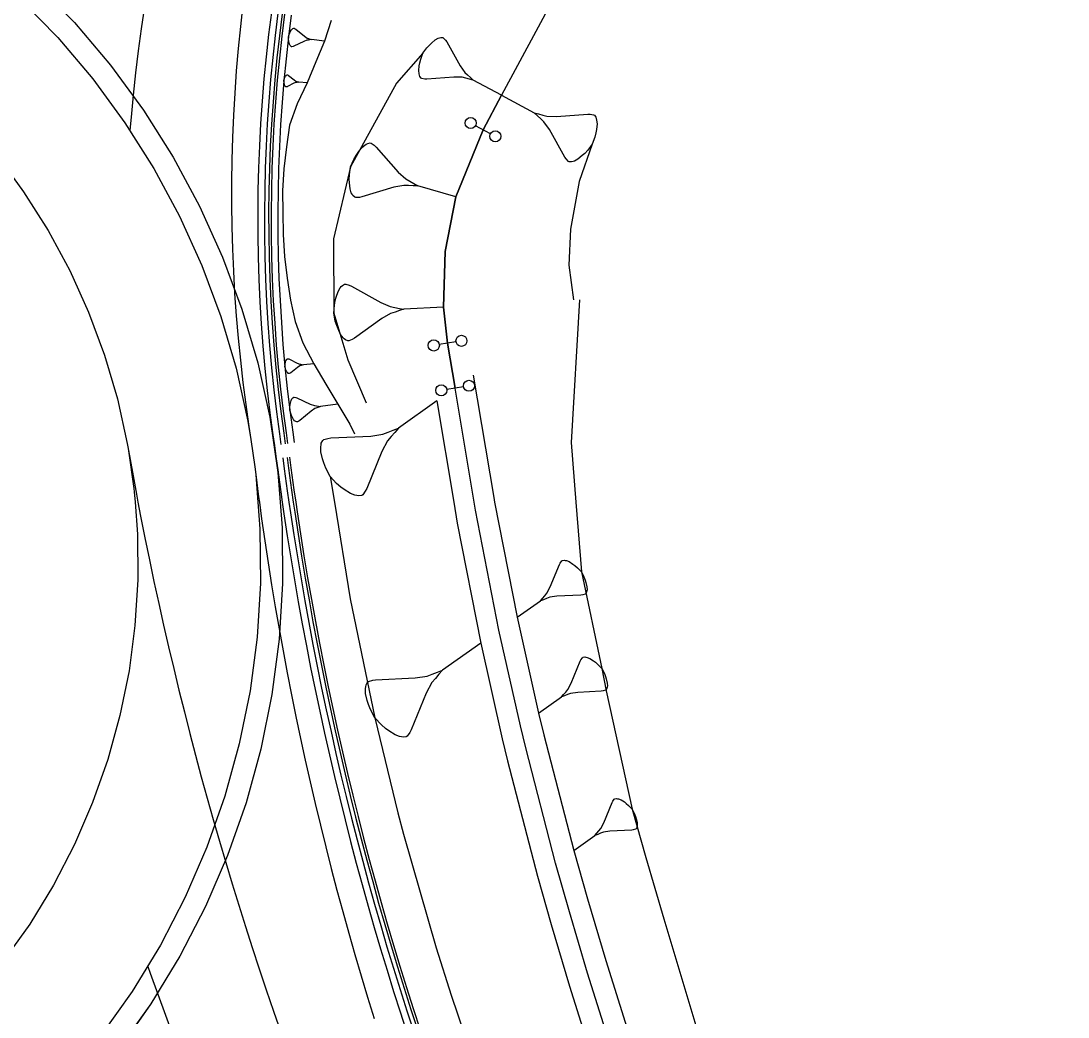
# Model space of a CAD drawing. Extents: x 383808 to 384559, y 802827 to 803490.
# Drawn here: x 384020.2 to 384067.16, y 803176.92 to 803221.59 of the extents above; entities that cross this region are included whole.
import ezdxf

# ---------------------------------------------------------------- set-up
doc = ezdxf.new("R2010")
doc.units = 0
doc.layers.get('0').update_dxf_attribs({"linetype": 'CONTINUOUS'})

msp = doc.modelspace()

# ---------------------------------------------------------------- linework, layer by layer
at = {"color": 7}
for p, q in [((384032.2302, 803220.9836), (384032.2548, 803221.0483)), ((384032.2548, 803221.0483), (384032.2774, 803221.0964)), ((384032.2774, 803221.0964), (384032.3206, 803221.1758)), ((384032.3206, 803221.1758), (384032.3599, 803221.2218)), ((384032.3599, 803221.2218), (384032.3785, 803221.2365)), ((384032.3785, 803221.2365), (384032.3972, 803221.2512)), ((384032.3972, 803221.2512), (384032.4325, 803221.264)), ((384032.4325, 803221.264), (384032.4491, 803221.262)), ((384032.4491, 803221.262), (384032.4972, 803221.2394)), ((384032.4972, 803221.2394), (384032.5286, 803221.2188)), ((384032.5286, 803221.2188), (384032.9137, 803220.9027)), ((384032.1998, 803220.8689), (384032.2302, 803220.9836)), ((384032.2026, 803220.7502), (384032.1998, 803220.8689)), ((384032.2114, 803220.6816), (384032.2026, 803220.7502)), ((384032.2221, 803220.6296), (384032.2114, 803220.6816)), ((384032.2456, 803220.5423), (384032.2221, 803220.6296)), ((384032.8861, 803220.6693), (384032.4378, 803220.4519)), ((384033.0274, 803220.7202), (384032.8861, 803220.6693)), ((384032.9137, 803220.9027), (384033.0392, 803220.8202)), ((384033.096, 803220.729), (384033.0274, 803220.7202)), ((384033.0392, 803220.8202), (384033.1039, 803220.7957)), ((384033.1647, 803220.7378), (384033.096, 803220.729)), ((384033.1039, 803220.7957), (384033.1686, 803220.7711)), ((384033.2333, 803220.7465), (384033.1647, 803220.7378)), ((384033.1686, 803220.7711), (384033.2333, 803220.7465)), ((384033.8168, 803220.6774), (384033.2333, 803220.7465)), ((384038.5197, 803220.5057), (384038.6146, 803220.5951)), ((384038.6146, 803220.5951), (384038.7849, 803220.7375)), ((384038.7849, 803220.7375), (384038.9161, 803220.8074)), ((384038.9161, 803220.8074), (384038.9719, 803220.8242)), ((384038.9719, 803220.8242), (384039.0277, 803220.8409)), ((384039.0277, 803220.8409), (384039.1199, 803220.8382)), ((384039.1199, 803220.8382), (384039.1562, 803220.8186)), ((384039.1562, 803220.8186), (384039.2456, 803220.7237)), ((384039.2456, 803220.7237), (384039.2986, 803220.6484)), ((384039.2986, 803220.6484), (384039.8937, 803219.5792)), ((384032.273, 803220.4883), (384032.2456, 803220.5423)), ((384032.2877, 803220.4697), (384032.273, 803220.4883)), ((384032.3024, 803220.451), (384032.2877, 803220.4697)), ((384032.3338, 803220.4304), (384032.3024, 803220.451)), ((384032.3505, 803220.4285), (384032.3338, 803220.4304)), ((384032.4024, 803220.4392), (384032.3505, 803220.4285)), ((384032.4378, 803220.4519), (384032.4024, 803220.4392)), ((384038.1318, 803219.8717), (384038.2322, 803220.1454)), ((384038.2322, 803220.1454), (384038.4053, 803220.38)), ((384038.4053, 803220.38), (384038.5197, 803220.5057)), ((384038.0677, 803219.5785), (384038.09, 803219.707)), ((384038.09, 803219.707), (384038.1318, 803219.8717)), ((384032.1038, 803219.1448), (384032.1155, 803219.1546)), ((384032.1155, 803219.1546), (384032.138, 803219.1634)), ((384032.138, 803219.1634), (384032.1487, 803219.1625)), ((384032.1487, 803219.1625), (384032.18, 803219.1488)), ((384038.0427, 803219.358), (384038.0677, 803219.5785)), ((384038.0567, 803219.21), (384038.0427, 803219.358)), ((384038.0734, 803219.1542), (384038.0567, 803219.21)), ((384038.0902, 803219.0983), (384038.0734, 803219.1542)), ((384039.8937, 803219.5792), (384040.106, 803219.2777)), ((384040.106, 803219.2777), (384040.2317, 803219.1633)), ((384040.2317, 803219.1633), (384040.3574, 803219.0489)), ((384031.9957, 803218.9053), (384032.0131, 803218.9795)), ((384031.9997, 803218.8291), (384031.9957, 803218.9053)), ((384032.0066, 803218.7851), (384031.9997, 803218.8291)), ((384032.0144, 803218.7519), (384032.0066, 803218.7851)), ((384032.0131, 803218.9795), (384032.0277, 803219.0216)), ((384032.0311, 803218.6962), (384032.0144, 803218.7519)), ((384032.0277, 803219.0216), (384032.0414, 803219.0529)), ((384032.0497, 803218.662), (384032.0311, 803218.6962)), ((384032.0414, 803219.0529), (384032.0677, 803219.1047)), ((384032.0677, 803219.1047), (384032.0921, 803219.135)), ((384032.0921, 803219.135), (384032.1038, 803219.1448)), ((384032.4404, 803218.7896), (384032.1563, 803218.6417)), ((384032.18, 803219.1488), (384032.2005, 803219.1361)), ((384032.2005, 803219.1361), (384032.4539, 803218.9401)), ((384032.5303, 803218.8249), (384032.4404, 803218.7896)), ((384032.4539, 803218.9401), (384032.536, 803218.8894)), ((384032.5742, 803218.8318), (384032.5303, 803218.8249)), ((384032.536, 803218.8894), (384032.5781, 803218.8748)), ((384032.6182, 803218.8387), (384032.5742, 803218.8318)), ((384032.5781, 803218.8748), (384032.6201, 803218.8602)), ((384032.6621, 803218.8456), (384032.6182, 803218.8387)), ((384032.6201, 803218.8602), (384032.6621, 803218.8456)), ((384033.0384, 803218.8119), (384032.6621, 803218.8456)), ((384038.1433, 803219.0229), (384038.0902, 803219.0983)), ((384038.1796, 803219.0034), (384038.1433, 803219.0229)), ((384038.308, 803218.9811), (384038.1796, 803219.0034)), ((384038.4002, 803218.9784), (384038.308, 803218.9811)), ((384039.6203, 803219.0709), (384038.4002, 803218.9784)), ((384039.9889, 803219.0599), (384039.6203, 803219.0709)), ((384040.1536, 803219.0181), (384039.9889, 803219.0599)), ((384040.3184, 803218.9763), (384040.1536, 803219.0181)), ((384040.4831, 803218.9344), (384040.3184, 803218.9763)), ((384040.3574, 803219.0489), (384040.4831, 803218.9344)), ((384041.7538, 803218.2508), (384040.4831, 803218.9344)), ((384032.0595, 803218.6503), (384032.0497, 803218.662)), ((384032.0693, 803218.6386), (384032.0595, 803218.6503)), ((384032.0899, 803218.6259), (384032.0693, 803218.6386)), ((384032.1006, 803218.625), (384032.0899, 803218.6259)), ((384032.1338, 803218.6328), (384032.1006, 803218.625)), ((384032.1563, 803218.6417), (384032.1338, 803218.6328)), ((384041.7538, 803218.2508), (384043.2204, 803217.4618)), ((384043.2204, 803217.4618), (384043.4105, 803217.4135)), ((384043.3655, 803217.3297), (384043.2204, 803217.4618)), ((384043.5105, 803217.1976), (384043.3655, 803217.3297)), ((384043.4105, 803217.4135), (384043.6007, 803217.3652)), ((384043.6007, 803217.3652), (384043.7909, 803217.317)), ((384043.7909, 803217.317), (384044.2163, 803217.3042)), ((384044.2163, 803217.3042), (384045.6246, 803217.4111)), ((384045.6246, 803217.4111), (384045.7309, 803217.4079)), ((384045.7309, 803217.4079), (384045.8792, 803217.3822)), ((384045.8792, 803217.3822), (384045.9211, 803217.3596)), ((384045.9211, 803217.3596), (384045.9823, 803217.2726)), ((384043.6556, 803217.0656), (384043.5105, 803217.1976)), ((384043.9006, 803216.7176), (384043.6556, 803217.0656)), ((384045.9823, 803217.2726), (384046.0017, 803217.2082)), ((384046.0017, 803217.2082), (384046.0211, 803217.1438)), ((384046.0372, 803216.973), (384046.0083, 803216.7183)), ((384046.0211, 803217.1438), (384046.0372, 803216.973)), ((384044.5875, 803215.4835), (384043.9006, 803216.7176)), ((384045.9343, 803216.3799), (384045.8184, 803216.0641)), ((384045.9826, 803216.5701), (384045.9343, 803216.3799)), ((384046.0083, 803216.7183), (384045.9826, 803216.5701)), ((384035.3208, 803215.6875), (384035.4875, 803215.9033)), ((384035.4875, 803215.9033), (384035.6264, 803216.0217)), ((384035.6264, 803216.0217), (384035.689, 803216.0566)), ((384035.689, 803216.0566), (384035.7516, 803216.0914)), ((384035.7516, 803216.0914), (384035.8628, 803216.1125)), ((384035.8628, 803216.1125), (384035.9115, 803216.0986)), ((384035.9115, 803216.0986), (384036.0438, 803216.0084)), ((384036.0438, 803216.0084), (384036.1274, 803215.932)), ((384036.1274, 803215.932), (384037.1235, 803214.8065)), ((384045.8184, 803216.0641), (384045.6187, 803215.7933)), ((384035.1265, 803215.3742), (384035.2306, 803215.5552)), ((384035.2306, 803215.5552), (384035.3208, 803215.6875)), ((384044.6488, 803215.3965), (384044.5875, 803215.4835)), ((384044.752, 803215.287), (384044.6488, 803215.3965)), ((384045.3771, 803215.545), (384045.1806, 803215.3806)), ((384045.4866, 803215.6482), (384045.3771, 803215.545)), ((384045.6187, 803215.7933), (384045.4866, 803215.6482)), ((384034.9326, 803214.6923), (384034.9808, 803215.0471)), ((384034.9808, 803215.0471), (384035.1265, 803215.3742)), ((384044.7939, 803215.2645), (384044.752, 803215.287)), ((384044.9002, 803215.2613), (384044.7939, 803215.2645)), ((384044.9647, 803215.2806), (384044.9002, 803215.2613)), ((384045.0291, 803215.3), (384044.9647, 803215.2806)), ((384045.1806, 803215.3806), (384045.0291, 803215.3)), ((384034.9259, 803214.4836), (384034.9326, 803214.6923)), ((384034.9331, 803214.3236), (384034.9259, 803214.4836)), ((384037.1235, 803214.8065), (384037.4578, 803214.5008)), ((384037.4578, 803214.5008), (384037.6388, 803214.3967)), ((384034.9613, 803214.0524), (384034.9331, 803214.3236)), ((384035.0172, 803213.8786), (384034.9613, 803214.0524)), ((384036.9296, 803214.1245), (384035.4904, 803213.6914)), ((384037.3747, 803214.2086), (384036.9296, 803214.1245)), ((384037.5834, 803214.2019), (384037.3747, 803214.2086)), ((384037.792, 803214.1952), (384037.5834, 803214.2019)), ((384037.6388, 803214.3967), (384037.8197, 803214.2926)), ((384038.0007, 803214.1886), (384037.792, 803214.1952)), ((384037.8197, 803214.2926), (384038.0007, 803214.1886)), ((384039.7055, 803213.7039), (384038.0007, 803214.1886)), ((384035.052, 803213.816), (384035.0172, 803213.8786)), ((384035.0869, 803213.7535), (384035.052, 803213.816)), ((384035.1704, 803213.6771), (384035.0869, 803213.7535)), ((384035.2192, 803213.6632), (384035.1704, 803213.6771)), ((384035.3791, 803213.6704), (384035.2192, 803213.6632)), ((384035.4904, 803213.6914), (384035.3791, 803213.6704)), ((384034.6167, 803209.7247), (384034.7154, 803209.7812)), ((384034.7154, 803209.7812), (384034.7663, 803209.7841)), ((384034.7663, 803209.7841), (384034.9216, 803209.7419)), ((384034.3404, 803209.1993), (384034.4277, 803209.4591)), ((384034.4277, 803209.4591), (384034.5208, 803209.6173)), ((384034.5208, 803209.6173), (384034.5687, 803209.671)), ((384034.5687, 803209.671), (384034.6167, 803209.7247)), ((384034.9216, 803209.7419), (384035.0261, 803209.6968)), ((384035.0261, 803209.6968), (384036.3424, 803208.9553)), ((384034.2281, 803208.4792), (384034.2588, 803208.8378)), ((384034.2588, 803208.8378), (384034.2982, 803209.044)), ((384034.2982, 803209.044), (384034.3404, 803209.1993)), ((384036.3424, 803208.9553), (384036.7605, 803208.775)), ((384034.299, 803208.1263), (384034.2281, 803208.4792)), ((384036.7777, 803208.4701), (384036.3826, 803208.2439)), ((384036.7605, 803208.775), (384036.9666, 803208.7356)), ((384036.9781, 803208.5324), (384036.7777, 803208.4701)), ((384036.9666, 803208.7356), (384037.1727, 803208.6963)), ((384037.1785, 803208.5947), (384036.9781, 803208.5324)), ((384037.1727, 803208.6963), (384037.3789, 803208.6569)), ((384037.3789, 803208.6569), (384037.1785, 803208.5947)), ((384039.1576, 803208.7573), (384037.3789, 803208.6569)), ((384034.3613, 803207.9259), (384034.299, 803208.1263)), ((384034.4207, 803207.7763), (384034.3613, 803207.9259)), ((384036.3826, 803208.2439), (384035.1579, 803207.3591)), ((384034.5366, 803207.528), (384034.4207, 803207.7763)), ((384034.6469, 803207.3813), (384034.5366, 803207.528)), ((384034.7006, 803207.3333), (384034.6469, 803207.3813)), ((384034.7543, 803207.2853), (384034.7006, 803207.3333)), ((384034.8588, 803207.2403), (384034.7543, 803207.2853)), ((384034.9096, 803207.2431), (384034.8588, 803207.2403)), ((384035.0592, 803207.3025), (384034.9096, 803207.2431)), ((384035.1579, 803207.3591), (384035.0592, 803207.3025)), ((384032.0415, 803206.0909), (384032.0458, 803206.1855)), ((384032.0639, 803205.9989), (384032.0415, 803206.0909)), ((384032.0458, 803206.1855), (384032.054, 803206.2401)), ((384032.054, 803206.2401), (384032.0634, 803206.2814)), ((384032.0634, 803206.2814), (384032.0837, 803206.3506)), ((384032.0837, 803206.3506), (384032.1064, 803206.3932)), ((384032.1064, 803206.3932), (384032.1185, 803206.4078)), ((384032.1185, 803206.4078), (384032.1305, 803206.4224)), ((384032.1305, 803206.4224), (384032.1559, 803206.4383)), ((384032.1559, 803206.4383), (384032.1692, 803206.4396)), ((384032.1692, 803206.4396), (384032.2105, 803206.4302)), ((384032.2105, 803206.4302), (384032.2384, 803206.4194)), ((384032.2384, 803206.4194), (384032.5923, 803206.2384)), ((384032.6104, 803206.0518), (384032.2978, 803205.8063)), ((384032.5923, 803206.2384), (384032.7041, 803206.1954)), ((384032.7118, 803206.1154), (384032.6104, 803206.0518)), ((384032.7041, 803206.1954), (384032.7587, 803206.1872)), ((384032.7639, 803206.1339), (384032.7118, 803206.1154)), ((384032.7587, 803206.1872), (384032.8133, 803206.179)), ((384032.8159, 803206.1524), (384032.7639, 803206.1339)), ((384032.8133, 803206.179), (384032.8679, 803206.1709)), ((384032.8679, 803206.1709), (384032.8159, 803206.1524)), ((384033.3344, 803206.216), (384032.8679, 803206.1709)), ((384032.0824, 803205.9469), (384032.0639, 803205.9989)), ((384032.0996, 803205.9082), (384032.0824, 803205.9469)), ((384032.1327, 803205.8441), (384032.0996, 803205.9082)), ((384032.1632, 803205.8067), (384032.1327, 803205.8441)), ((384032.1778, 803205.7947), (384032.1632, 803205.8067)), ((384032.1924, 803205.7826), (384032.1778, 803205.7947)), ((384032.2204, 803205.7719), (384032.1924, 803205.7826)), ((384032.2337, 803205.7732), (384032.2204, 803205.7719)), ((384032.2724, 803205.7904), (384032.2337, 803205.7732)), ((384032.2978, 803205.8063), (384032.2724, 803205.7904)), ((384040.5269, 803200), (384039.6733, 803205.1226)), ((384032.3178, 803204.5658), (384032.3539, 803204.6381)), ((384032.3539, 803204.6381), (384032.3734, 803204.6632)), ((384032.3734, 803204.6632), (384032.3929, 803204.6883)), ((384032.3929, 803204.6883), (384032.4346, 803204.7161)), ((384032.4346, 803204.7161), (384032.4569, 803204.7189)), ((384032.4569, 803204.7189), (384032.5264, 803204.705)), ((384032.5264, 803204.705), (384032.5738, 803204.6884)), ((384032.5738, 803204.6884), (384033.1751, 803204.4021)), ((384032.2597, 803204.1288), (384032.2623, 803204.2874)), ((384032.3015, 803203.9758), (384032.2597, 803204.1288)), ((384032.2623, 803204.2874), (384032.2734, 803204.3793)), ((384032.2734, 803204.3793), (384032.2873, 803204.4489)), ((384032.2873, 803204.4489), (384032.3178, 803204.5658)), ((384033.1751, 803204.4021), (384033.3644, 803204.3355)), ((384033.3812, 803204.2019), (384033.2142, 803204.0905)), ((384033.3644, 803204.3355), (384033.4562, 803204.3244)), ((384033.4674, 803204.2353), (384033.3812, 803204.2019)), ((384033.4562, 803204.3244), (384033.5481, 803204.3133)), ((384033.5537, 803204.2688), (384033.4674, 803204.2353)), ((384033.5481, 803204.3133), (384033.6399, 803204.3022)), ((384033.6399, 803204.3022), (384033.5537, 803204.2688)), ((384034.4191, 803204.4002), (384033.6399, 803204.3022)), ((384038.857, 803204.5451), (384037.1285, 803203.3223)), ((384038.857, 803204.5451), (384039.6143, 803200)), ((384032.335, 803203.8895), (384032.3015, 803203.9758)), ((384032.3656, 803203.8255), (384032.335, 803203.8895)), ((384032.4241, 803203.7198), (384032.3656, 803203.8255)), ((384032.477, 803203.6586), (384032.4241, 803203.7198)), ((384032.5021, 803203.6391), (384032.477, 803203.6586)), ((384032.7025, 803203.6643), (384032.6607, 803203.6365)), ((384033.2142, 803204.0905), (384032.7025, 803203.6643)), ((384032.5272, 803203.6197), (384032.5021, 803203.6391)), ((384032.5745, 803203.603), (384032.5272, 803203.6197)), ((384032.5967, 803203.6058), (384032.5745, 803203.603)), ((384032.6607, 803203.6365), (384032.5967, 803203.6058)), ((384036.6636, 803203.1416), (384036.8961, 803203.2319)), ((384036.8961, 803203.2319), (384037.1285, 803203.3223)), ((384037.1285, 803203.3223), (384036.9659, 803203.1332)), ((384033.6728, 803202.6559), (384033.7366, 803202.7752)), ((384033.7366, 803202.7752), (384033.786, 803202.8101)), ((384033.786, 803202.8101), (384033.9691, 803202.8655)), ((384033.9691, 803202.8655), (384034.1028, 803202.886)), ((384034.1028, 803202.886), (384035.8963, 803202.9693)), ((384035.8963, 803202.9693), (384036.4311, 803203.0512)), ((384036.6407, 803202.7549), (384036.3854, 803202.2779)), ((384036.4311, 803203.0512), (384036.6636, 803203.1416)), ((384036.8033, 803202.944), (384036.6407, 803202.7549)), ((384036.9659, 803203.1332), (384036.8033, 803202.944)), ((384033.6439, 803202.4873), (384033.6583, 803202.5716)), ((384033.6499, 803202.2692), (384033.6439, 803202.4873)), ((384033.7258, 803201.9525), (384033.6499, 803202.2692)), ((384033.6583, 803202.5716), (384033.6728, 803202.6559)), ((384036.3854, 803202.2779), (384035.7098, 803200.6144)), ((384033.7812, 803201.7694), (384033.7258, 803201.9525)), ((384033.8716, 803201.5369), (384033.7812, 803201.7694)), ((384034.0668, 803201.1563), (384033.8716, 803201.5369)), ((384034.3607, 803200.8455), (384034.0668, 803201.1563)), ((384034.5498, 803200.6829), (384034.3607, 803200.8455)), ((384034.704, 803200.5697), (384034.5498, 803200.6829)), ((384034.9775, 803200.3927), (384034.704, 803200.5697)), ((384035.181, 803200.3144), (384034.9775, 803200.3927)), ((384035.646, 803200.4951), (384035.5328, 803200.3409)), ((384035.7098, 803200.6144), (384035.646, 803200.4951)), ((384035.2654, 803200.2999), (384035.181, 803200.3144)), ((384035.3497, 803200.2855), (384035.2654, 803200.2999)), ((384035.4834, 803200.306), (384035.3497, 803200.2855)), ((384035.5328, 803200.3409), (384035.4834, 803200.306)), ((384043.943, 803196.2055), (384044.349, 803197.2053)), ((384044.349, 803197.2053), (384044.3874, 803197.2769)), ((384044.3874, 803197.2769), (384044.4554, 803197.3696)), ((384044.4554, 803197.3696), (384044.4851, 803197.3906)), ((384044.4851, 803197.3906), (384044.5655, 803197.4029)), ((384044.5655, 803197.4029), (384044.6162, 803197.3942)), ((384044.6162, 803197.3942), (384044.6668, 803197.3856)), ((384044.6668, 803197.3856), (384044.7892, 803197.3385)), ((384044.7892, 803197.3385), (384044.9535, 803197.2321)), ((384044.9535, 803197.2321), (384045.0462, 803197.1641)), ((384045.0462, 803197.1641), (384045.1599, 803197.0663)), ((384045.1599, 803197.0663), (384045.3365, 803196.8796)), ((384045.3365, 803196.8796), (384045.4538, 803196.6508)), ((384045.4538, 803196.6508), (384045.5081, 803196.5111)), ((384043.7895, 803195.9188), (384043.943, 803196.2055)), ((384045.5081, 803196.5111), (384045.5414, 803196.4011)), ((384045.5414, 803196.4011), (384045.5871, 803196.2107)), ((384045.5871, 803196.2107), (384045.5907, 803196.0796)), ((384043.4964, 803195.5778), (384043.5941, 803195.6914)), ((384043.5941, 803195.6914), (384043.6918, 803195.8051)), ((384043.7758, 803195.6864), (384043.6361, 803195.6321)), ((384043.6918, 803195.8051), (384043.7895, 803195.9188)), ((384043.9155, 803195.7407), (384043.7758, 803195.6864)), ((384044.2369, 803195.79), (384043.9155, 803195.7407)), ((384045.3149, 803195.84), (384044.2369, 803195.79)), ((384045.3953, 803195.8523), (384045.3149, 803195.84)), ((384045.5053, 803195.8856), (384045.3953, 803195.8523)), ((384045.535, 803195.9066), (384045.5053, 803195.8856)), ((384045.5733, 803195.9783), (384045.535, 803195.9066)), ((384045.582, 803196.029), (384045.5733, 803195.9783)), ((384045.5907, 803196.0796), (384045.582, 803196.029)), ((384042.4576, 803194.8429), (384043.4964, 803195.5778)), ((384043.6361, 803195.6321), (384043.4964, 803195.5778)), ((384040.8248, 803193.6878), (384039.1107, 803192.4752)), ((384044.881, 803191.886), (384045.2803, 803192.869)), ((384045.2803, 803192.869), (384045.318, 803192.9395)), ((384045.318, 803192.9395), (384045.3849, 803193.0306)), ((384045.3849, 803193.0306), (384045.4141, 803193.0512)), ((384045.4141, 803193.0512), (384045.4931, 803193.0633)), ((384045.4931, 803193.0633), (384045.5429, 803193.0548)), ((384045.5429, 803193.0548), (384045.5927, 803193.0463)), ((384045.5927, 803193.0463), (384045.713, 803193)), ((384045.713, 803193), (384045.8746, 803192.8954)), ((384045.8746, 803192.8954), (384045.9657, 803192.8285)), ((384038.6496, 803192.296), (384038.8801, 803192.3856)), ((384038.8801, 803192.3856), (384039.1107, 803192.4752)), ((384039.1107, 803192.4752), (384038.9494, 803192.2876)), ((384045.9657, 803192.8285), (384046.0775, 803192.7324)), ((384046.0775, 803192.7324), (384046.2512, 803192.5488)), ((384046.2512, 803192.5488), (384046.3665, 803192.3238)), ((384035.6835, 803191.8143), (384035.7468, 803191.9326)), ((384035.7468, 803191.9326), (384035.7958, 803191.9672)), ((384035.7958, 803191.9672), (384035.9773, 803192.0222)), ((384035.9773, 803192.0222), (384036.1099, 803192.0425)), ((384036.1099, 803192.0425), (384037.8887, 803192.1251)), ((384037.8887, 803192.1251), (384038.419, 803192.2064)), ((384038.6269, 803191.9125), (384038.3737, 803191.4394)), ((384038.419, 803192.2064), (384038.6496, 803192.296)), ((384038.7882, 803192.1001), (384038.6269, 803191.9125)), ((384038.9494, 803192.2876), (384038.7882, 803192.1001)), ((384046.3665, 803192.3238), (384046.4199, 803192.1865)), ((384046.4199, 803192.1865), (384046.4527, 803192.0783)), ((384046.4527, 803192.0783), (384046.4975, 803191.8911)), ((384035.6548, 803191.6471), (384035.6692, 803191.7307)), ((384035.6608, 803191.4308), (384035.6548, 803191.6471)), ((384035.6692, 803191.7307), (384035.6835, 803191.8143)), ((384044.538, 803191.3805), (384044.634, 803191.4923)), ((384044.634, 803191.4923), (384044.7301, 803191.6041)), ((384044.7301, 803191.6041), (384044.881, 803191.886)), ((384045.17, 803191.4774), (384044.854, 803191.429)), ((384046.2299, 803191.5266), (384045.17, 803191.4774)), ((384046.3089, 803191.5387), (384046.2299, 803191.5266)), ((384046.4171, 803191.5715), (384046.3089, 803191.5387)), ((384046.4463, 803191.5921), (384046.4171, 803191.5715)), ((384046.484, 803191.6626), (384046.4463, 803191.5921)), ((384046.4926, 803191.7124), (384046.484, 803191.6626)), ((384046.5011, 803191.7622), (384046.4926, 803191.7124)), ((384046.4975, 803191.8911), (384046.5011, 803191.7622)), ((384035.7361, 803191.1167), (384035.6608, 803191.4308)), ((384035.7911, 803190.9351), (384035.7361, 803191.1167)), ((384038.3737, 803191.4394), (384037.7037, 803189.7897)), ((384043.4205, 803190.5462), (384044.4419, 803191.2688)), ((384044.4419, 803191.2688), (384044.538, 803191.3805)), ((384044.5792, 803191.3222), (384044.4419, 803191.2688)), ((384044.7166, 803191.3756), (384044.5792, 803191.3222)), ((384044.854, 803191.429), (384044.7166, 803191.3756)), ((384035.8807, 803190.7046), (384035.7911, 803190.9351)), ((384036.0742, 803190.3271), (384035.8807, 803190.7046)), ((384036.3657, 803190.0189), (384036.0742, 803190.3271)), ((384036.5533, 803189.8577), (384036.3657, 803190.0189)), ((384036.7062, 803189.7454), (384036.5533, 803189.8577)), ((384036.9774, 803189.5698), (384036.7062, 803189.7454)), ((384037.1793, 803189.4922), (384036.9774, 803189.5698)), ((384037.6404, 803189.6714), (384037.5281, 803189.5185)), ((384037.7037, 803189.7897), (384037.6404, 803189.6714)), ((384037.2629, 803189.4778), (384037.1793, 803189.4922)), ((384037.3465, 803189.4635), (384037.2629, 803189.4778)), ((384037.4791, 803189.4838), (384037.3465, 803189.4635)), ((384037.5281, 803189.5185), (384037.4791, 803189.4838)), ((384046.3468, 803185.628), (384046.7156, 803186.5361)), ((384046.7156, 803186.5361), (384046.7504, 803186.6012)), ((384046.7504, 803186.6012), (384046.8122, 803186.6854)), ((384046.8122, 803186.6854), (384046.8392, 803186.7045)), ((384046.8392, 803186.7045), (384046.9122, 803186.7156)), ((384046.9122, 803186.7156), (384046.9582, 803186.7077)), ((384046.9582, 803186.7077), (384047.0042, 803186.6999)), ((384047.0042, 803186.6999), (384047.1153, 803186.6571)), ((384047.1153, 803186.6571), (384047.2646, 803186.5605)), ((384047.2646, 803186.5605), (384047.3488, 803186.4987)), ((384047.3488, 803186.4987), (384047.452, 803186.4099)), ((384047.452, 803186.4099), (384047.6125, 803186.2403)), ((384047.6125, 803186.2403), (384047.719, 803186.0325)), ((384047.719, 803186.0325), (384047.7683, 803185.9056)), ((384047.7683, 803185.9056), (384047.7986, 803185.8057)), ((384046.1186, 803185.2644), (384046.2074, 803185.3676)), ((384046.2074, 803185.3676), (384046.3468, 803185.628)), ((384047.7657, 803185.3375), (384047.6658, 803185.3073)), ((384047.7927, 803185.3566), (384047.7657, 803185.3375)), ((384047.8275, 803185.4217), (384047.7927, 803185.3566)), ((384047.7986, 803185.8057), (384047.84, 803185.6328)), ((384047.8354, 803185.4677), (384047.8275, 803185.4217)), ((384047.8433, 803185.5137), (384047.8354, 803185.4677)), ((384047.84, 803185.6328), (384047.8433, 803185.5137)), ((384044.9976, 803184.3905), (384045.9411, 803185.0579)), ((384045.9411, 803185.0579), (384046.0299, 803185.1612)), ((384046.068, 803185.1073), (384045.9411, 803185.0579)), ((384046.0299, 803185.1612), (384046.1186, 803185.2644)), ((384046.1949, 803185.1566), (384046.068, 803185.1073)), ((384046.3218, 803185.2059), (384046.1949, 803185.1566)), ((384046.6138, 803185.2506), (384046.3218, 803185.2059)), ((384047.5928, 803185.2961), (384046.6138, 803185.2506)), ((384047.6658, 803185.3073), (384047.5928, 803185.2961))]:
    msp.add_line(p, q, dxfattribs=at)
at = {"color": 1}
for p, q in [((384041.2587, 803216.5288), (384040.5896, 803216.8888)), ((384039.7125, 803207.199), (384038.963, 803207.0742)), ((384040.0481, 803205.185), (384039.2986, 803205.0601)), ((384034.0668, 803201.1563), (384034.2578, 803200))]:
    msp.add_line(p, q, dxfattribs=at)
at = {"color": 3, "linetype": 'CONTINUOUS'}
for points in [[(384050.7581, 803266.5449), (384050.017, 803262.6523), (384049.8299, 803261.6318), (384049.1275, 803256.6823), (384048.7563, 803251.6971), (384048.718, 803246.6981), (384048.9799, 803242.0735), (384049.0098, 803241.7075), (384049.0936, 803239.2096), (384048.9692, 803236.7134), (384048.6375, 803234.2363), (384048.1007, 803231.7953), (384047.3626, 803229.4075), (384046.4283, 803227.0894), (384045.5138, 803225.2398), (384044.1227, 803222.654), (384041.7538, 803218.2508), (384040.9241, 803216.7088), (384039.7055, 803213.7039), (384039.2249, 803211.2535), (384039.1576, 803208.7573), (384039.3377, 803207.1366), (384039.6733, 803205.1226)], [(384000, 803233.0539), (384000.9351, 803232.9561), (384003.3971, 803232.5244), (384005.8231, 803231.9228), (384008.2015, 803231.1544), (384010.5209, 803230.2228), (384012.7701, 803229.1324), (384014.9382, 803227.8887), (384017.0147, 803226.4975), (384018.9897, 803224.9655), (384020.8537, 803223.3003), (384022.5976, 803221.5096), (384024.213, 803219.6023), (384025.6922, 803217.5875), (384027.0281, 803215.475), (384028.2141, 803213.2748), (384029.2446, 803210.9976), (384030.1146, 803208.6544), (384030.82, 803206.2565), (384031.3572, 803203.8154), (384031.7238, 803201.3429), (384031.8284, 803200)], [(384031.8284, 803200), (384031.9179, 803198.851), (384031.9386, 803196.3516), (384031.7859, 803193.8568), (384031.4604, 803191.3785), (384030.9637, 803188.9289), (384030.2983, 803186.5196), (384029.4673, 803184.1623), (384028.4747, 803181.8683), (384027.3253, 803179.6488), (384026.0247, 803177.5143), (384024.5791, 803175.4752), (384022.9955, 803173.5414), (384021.2816, 803171.7221), (384019.4455, 803170.0261), (384017.4962, 803168.4616), (384015.443, 803167.0362), (384013.2959, 803165.7566), (384011.0651, 803164.6291), (384008.7615, 803163.6591), (384006.3961, 803162.8513), (384003.9804, 803162.2096), (384001.526, 803161.7371), (384000, 803161.5519)]]:
    msp.add_lwpolyline(points, dxfattribs=at)
at = {"color": 7, "linetype": 'CONTINUOUS'}
for points in [[(384000, 803232.0491), (384000.7967, 803231.9658), (384003.1902, 803231.546), (384005.5489, 803230.9612), (384007.8612, 803230.2141), (384010.1162, 803229.3083), (384012.3029, 803228.2483), (384014.4107, 803227.0391), (384016.4296, 803225.6865), (384018.3498, 803224.1971), (384020.1619, 803222.5781), (384021.8574, 803220.8372), (384023.428, 803218.9829), (384024.8661, 803217.0241), (384026.1648, 803214.9702), (384027.3179, 803212.8311), (384028.3198, 803210.6172), (384029.1657, 803208.3391), (384029.8514, 803206.0078), (384030.3737, 803203.6345), (384030.5146, 803202.8137), (384030.6882, 803201.5857), (384030.7301, 803201.2307), (384030.826, 803200)], [(384000, 803226.5224), (384000.0353, 803226.5187), (384002.0527, 803226.1649), (384004.0407, 803225.672), (384005.9897, 803225.0423), (384007.8903, 803224.2789), (384009.7333, 803223.3854), (384011.51, 803222.3662), (384013.2116, 803221.2262), (384014.83, 803219.9709), (384016.3574, 803218.6063), (384017.7864, 803217.139), (384019.1102, 803215.576), (384020.3223, 803213.925), (384021.417, 803212.1939), (384022.3889, 803210.3909), (384023.2333, 803208.5249), (384023.9462, 803206.6048), (384024.5242, 803204.6399), (384024.9645, 803202.6395), (384025.0065, 803202.4059), (384025.2648, 803200.6135), (384025.2809, 803200.4681), (384025.3162, 803200)], [(384025.7351, 803222.2277), (384025.5922, 803221.238), (384025.461, 803220.2467), (384025.3415, 803219.2538), (384025.2336, 803218.2597), (384025.1375, 803217.2643), (384025.0878, 803216.6951)], [(384030.1594, 803222.3348), (384030.045, 803221.3414), (384029.9449, 803220.3464), (384029.859, 803219.3501), (384029.7874, 803218.3527), (384029.73, 803217.3543), (384029.6868, 803216.3553), (384029.658, 803215.3557), (384029.6434, 803214.3558), (384029.6431, 803213.3558), (384029.6571, 803212.3559), (384029.6854, 803211.3563), (384029.7279, 803210.3573), (384029.7848, 803209.3589), (384029.8558, 803208.3614), (384029.9411, 803207.3651), (384030.0407, 803206.37), (384030.1544, 803205.3765), (384030.2824, 803204.3848), (384030.4244, 803203.3949), (384030.5146, 803202.8137)], [(384031.9164, 803221.9024), (384031.7926, 803220.9171), (384031.6829, 803219.9302), (384031.5873, 803218.9418), (384031.5058, 803217.9522), (384031.4385, 803216.9615), (384031.3853, 803215.9699), (384031.3463, 803214.9777), (384031.3215, 803213.985), (384031.3109, 803212.9921), (384031.3144, 803211.9991), (384031.3322, 803211.0062), (384031.3641, 803210.0138), (384031.4102, 803209.0218), (384031.4705, 803208.0307), (384031.5449, 803207.0405), (384031.6334, 803206.0514), (384031.7361, 803205.0638), (384031.8529, 803204.0777), (384031.9837, 803203.0933), (384032.0519, 803202.6185)], [(384032.0254, 803221.8879), (384031.9018, 803220.9042), (384031.7923, 803219.9188), (384031.6969, 803218.932), (384031.6155, 803217.9439), (384031.5483, 803216.9548), (384031.4952, 803215.9648), (384031.4563, 803214.9741), (384031.4315, 803213.983), (384031.4209, 803212.9917), (384031.4244, 803212.0003), (384031.4422, 803211.009), (384031.474, 803210.0181), (384031.52, 803209.0277), (384031.5802, 803208.0381), (384031.6545, 803207.0495), (384031.7429, 803206.062), (384031.8454, 803205.0759), (384031.962, 803204.0914), (384032.0926, 803203.1086), (384032.1608, 803202.6345)], [(384034.1187, 803221.6096), (384033.8168, 803220.6774), (384033.4236, 803219.7493), (384033.0384, 803218.8119), (384032.5912, 803217.8706), (384032.2519, 803216.912), (384032.1176, 803215.9359), (384031.9858, 803214.9571), (384031.9356, 803213.974), (384031.9443, 803212.9898), (384031.9642, 803212.006), (384032.023, 803211.0235), (384032.1379, 803210.0442), (384032.2967, 803209.0694), (384032.499, 803208.1006), (384032.849, 803207.1479), (384033.3344, 803206.216), (384033.876, 803205.3017), (384034.4191, 803204.4002), (384034.9551, 803203.5099), (384035.1535, 803203.0751)], [(384038.2322, 803220.1454), (384037.0475, 803218.7944), (384034.9808, 803215.0471), (384034.214, 803211.8085), (384034.2281, 803208.4792), (384034.8598, 803206.3905), (384035.6817, 803204.4575)], [(384039.6733, 803205.1226), (384039.3377, 803207.1366), (384039.1576, 803208.7573), (384039.2249, 803211.2535), (384039.7055, 803213.7039), (384040.9241, 803216.7088), (384041.7538, 803218.2508)], [(384045.8184, 803216.0641), (384045.2411, 803214.3862), (384044.8489, 803212.2417), (384044.7795, 803210.6382), (384044.9831, 803209.0859)], [(384045.2576, 803209.0731), (384044.8855, 803202.6852), (384045.0941, 803200)], [(384025.0065, 803202.4059), (384025.0199, 803202.3296), (384025.1963, 803201.3453), (384025.3787, 803200.3621), (384025.4481, 803200)], [(384032.1356, 803202.0155), (384032.2002, 803201.5261), (384032.3359, 803200.5389), (384032.4139, 803200)], [(384032.2447, 803202.0297), (384032.3092, 803201.5407), (384032.4449, 803200.5542), (384032.5251, 803200)], [(384030.6882, 803201.5857), (384030.7312, 803201.2402), (384030.8596, 803200.2485), (384030.8935, 803200)], [(384030.826, 803200), (384030.9188, 803198.808), (384030.939, 803196.378), (384030.7905, 803193.9525), (384030.474, 803191.5431), (384029.9912, 803189.1615), (384029.3442, 803186.8191), (384028.5363, 803184.5273), (384027.5713, 803182.2971), (384026.4538, 803180.1392), (384025.1893, 803178.064), (384023.7839, 803176.0816), (384022.2443, 803174.2014), (384020.578, 803172.4327), (384018.7929, 803170.7838), (384016.8977, 803169.2628), (384014.9016, 803167.8769), (384012.8141, 803166.6329), (384010.6453, 803165.5367), (384008.4057, 803164.5937), (384006.106, 803163.8083), (384003.7574, 803163.1844), (384001.3712, 803162.725), (384000, 803162.554)], [(384025.3162, 803200), (384025.4239, 803198.5715), (384025.4409, 803196.5233), (384025.3157, 803194.479), (384025.049, 803192.4482), (384024.642, 803190.4408), (384024.0967, 803188.4666), (384023.4158, 803186.5349), (384022.6024, 803184.6551), (384021.6605, 803182.8363), (384020.5948, 803181.0872), (384019.4102, 803179.4163), (384018.1125, 803177.8317), (384016.708, 803176.3408), (384015.2035, 803174.9511), (384013.6061, 803173.6691), (384011.9237, 803172.501), (384010.1642, 803171.4524), (384008.3362, 803170.5285), (384006.4485, 803169.7337), (384004.5103, 803169.0717), (384002.5307, 803168.5459), (384000.5194, 803168.1587), (384000, 803168.0826)], [(384025.4481, 803200), (384025.5671, 803199.38), (384025.7614, 803198.399), (384025.9616, 803197.4193), (384026.1678, 803196.4408), (384026.3799, 803195.4635), (384026.5979, 803194.4876), (384026.8218, 803193.513), (384027.0517, 803192.5398), (384027.2874, 803191.5679), (384027.529, 803190.5976), (384027.7765, 803189.6287), (384028.0298, 803188.6613), (384028.2891, 803187.6955), (384028.5541, 803186.7313), (384028.825, 803185.7687), (384029.1017, 803184.8077), (384029.3843, 803183.8485), (384029.6727, 803182.8909), (384029.9668, 803181.9352), (384030.2668, 803180.9812), (384030.5725, 803180.0291), (384030.884, 803179.0789), (384031.2012, 803178.1305), (384031.5242, 803177.1841), (384031.8529, 803176.2397)], [(384030.8935, 803200), (384030.995, 803199.2577), (384031.1376, 803198.2679), (384031.2872, 803197.2792), (384031.4438, 803196.2915), (384031.6075, 803195.305), (384031.7783, 803194.3197), (384031.9561, 803193.3357), (384032.1409, 803192.3529), (384032.3327, 803191.3715), (384032.5315, 803190.3914), (384032.7373, 803189.4128), (384032.9501, 803188.4357), (384033.1699, 803187.4602), (384033.3967, 803186.4862), (384033.6304, 803185.5139), (384033.871, 803184.5433), (384034.1186, 803183.5745), (384034.373, 803182.6074), (384034.6344, 803181.6421), (384034.9027, 803180.6788), (384035.1778, 803179.7174), (384035.4598, 803178.758), (384035.7487, 803177.8006), (384036.0443, 803176.8453)], [(384032.4139, 803200), (384032.4787, 803199.5526), (384032.6285, 803198.5675), (384032.7854, 803197.5834), (384032.9492, 803196.6005), (384033.1201, 803195.6187), (384033.298, 803194.6382), (384033.4829, 803193.659), (384033.6748, 803192.6812), (384033.8736, 803191.7047), (384034.0795, 803190.7297), (384034.2922, 803189.7562), (384034.512, 803188.7842), (384034.7387, 803187.8139), (384034.9722, 803186.8451), (384035.2128, 803185.8781), (384035.4602, 803184.9128), (384035.7145, 803183.9493), (384035.9757, 803182.9876), (384036.2437, 803182.0279), (384036.5186, 803181.07), (384036.8003, 803180.1142), (384037.0888, 803179.1604), (384037.3842, 803178.2086), (384037.6863, 803177.2591), (384037.9952, 803176.3117)], [(384032.5251, 803200), (384032.5875, 803199.5688), (384032.7372, 803198.5844), (384032.8939, 803197.6011), (384033.0577, 803196.6189), (384033.2284, 803195.638), (384033.4062, 803194.6583), (384033.5909, 803193.6798), (384033.7826, 803192.7027), (384033.9813, 803191.7271), (384034.187, 803190.7528), (384034.3996, 803189.7801), (384034.6192, 803188.8089), (384034.8457, 803187.8393), (384035.0791, 803186.8713), (384035.3194, 803185.905), (384035.5666, 803184.9405), (384035.8207, 803183.9777), (384036.0817, 803183.0168), (384036.3495, 803182.0578), (384036.6242, 803181.1007), (384036.9057, 803180.1457), (384037.194, 803179.1926), (384037.4891, 803178.2416), (384037.791, 803177.2928), (384038.0997, 803176.3461)], [(384039.6143, 803200), (384039.7699, 803199.0662), (384040.8248, 803193.6878), (384041.7877, 803189.3911), (384042.023, 803188.4108), (384043.3649, 803183.2354), (384043.9809, 803181.0609), (384044.8006, 803178.2946), (384046.3123, 803173.5052)], [(384067.1645, 803134.8002), (384064.2154, 803138.652), (384061.4344, 803142.638), (384059.3973, 803147.2216), (384056.9531, 803151.4482), (384054.6712, 803155.7854), (384052.5494, 803160.2259), (384050.5854, 803164.7622), (384048.7766, 803169.3874), (384047.1204, 803174.0944), (384045.6139, 803178.8764), (384044.7973, 803181.6385), (384044.1813, 803183.8129), (384042.8393, 803188.9883), (384042.6041, 803189.9687), (384041.6412, 803194.2654), (384040.5863, 803199.6437), (384040.5269, 803200)], [(384045.0941, 803200), (384045.3365, 803196.8796), (384046.2512, 803192.5488), (384046.4482, 803191.5413), (384047.6125, 803186.2403), (384048.2262, 803184.0642), (384049.0299, 803181.3198), (384050.4676, 803176.5349)], [(384025.8961, 803179.1836), (384026.0025, 803178.8833), (384026.3399, 803177.942), (384026.6826, 803177.0025), (384027.0305, 803176.065)]]:
    msp.add_lwpolyline(points, dxfattribs=at)
at = {"color": 2, "linetype": 'CONTINUOUS'}
for points in [[(384020.8537, 803223.3003), (384022.5976, 803221.5096), (384024.213, 803219.6023), (384025.6922, 803217.5875), (384027.0281, 803215.475), (384028.2141, 803213.2748), (384029.2446, 803210.9976), (384030.1146, 803208.6544), (384030.82, 803206.2565), (384031.3572, 803203.8154), (384031.5672, 803202.5471), (384031.6497, 803201.9522), (384031.7238, 803201.3429), (384031.8284, 803200)], [(384031.4307, 803221.9669), (384031.306, 803220.9747), (384031.1955, 803219.9809), (384031.0992, 803218.9855), (384031.0172, 803217.9889), (384030.9494, 803216.9912), (384030.8959, 803215.9926), (384030.8566, 803214.9934), (384030.8316, 803213.9937), (384030.8209, 803212.9938), (384030.8245, 803211.9938), (384030.8423, 803210.994), (384030.8745, 803209.9945), (384030.9209, 803208.9956), (384030.9816, 803207.9975), (384031.0565, 803207.0003), (384031.1457, 803206.0043), (384031.2491, 803205.0096), (384031.3667, 803204.0166), (384031.4984, 803203.0253), (384031.5672, 803202.5471)], [(384031.6497, 803201.9522), (384031.7146, 803201.4611), (384031.8507, 803200.4704), (384031.9188, 803200)], [(384031.8284, 803200), (384031.9179, 803198.851), (384031.9386, 803196.3516), (384031.7859, 803193.8568), (384031.4604, 803191.3785), (384030.9637, 803188.9289), (384030.2983, 803186.5196), (384029.4673, 803184.1623), (384028.4747, 803181.8683), (384027.3253, 803179.6488), (384026.0247, 803177.5143), (384025.1662, 803176.2675), (384024.5791, 803175.4752), (384022.9955, 803173.5414), (384021.2816, 803171.7221), (384019.4455, 803170.0261)], [(384031.9188, 803200), (384031.994, 803199.4807), (384032.1444, 803198.4921), (384032.3017, 803197.5045), (384032.4662, 803196.5182), (384032.6377, 803195.533), (384032.8162, 803194.549), (384033.0017, 803193.5664), (384033.1943, 803192.5851), (384033.3938, 803191.6052), (384033.6004, 803190.6268), (384033.8139, 803189.6499), (384034.0344, 803188.6745), (384034.2619, 803187.7007), (384034.4963, 803186.7286), (384034.7377, 803185.7581), (384034.986, 803184.7894), (384035.2411, 803183.8226), (384035.5032, 803182.8575), (384035.7722, 803181.8944), (384036.0481, 803180.9332), (384036.3308, 803179.974), (384036.6203, 803179.0168), (384036.9167, 803178.0617), (384037.2199, 803177.1088), (384037.5299, 803176.1581)]]:
    msp.add_lwpolyline(points, dxfattribs=at)
at = {"color": 1, "linetype": 'CONTINUOUS'}
for points in [[(384031.728, 803221.9274), (384031.6039, 803220.9395), (384031.4939, 803219.9498), (384031.3981, 803218.9588), (384031.3164, 803217.9664), (384031.2489, 803216.973), (384031.1955, 803215.9787), (384031.1564, 803214.9838), (384031.1316, 803213.9884), (384031.1209, 803212.9927), (384031.1245, 803211.997), (384031.1422, 803211.0015), (384031.1743, 803210.0063), (384031.2205, 803209.0117), (384031.2809, 803208.0178), (384031.3555, 803207.0249), (384031.4443, 803206.0332), (384031.5473, 803205.0428), (384031.6643, 803204.054), (384031.7955, 803203.067), (384031.864, 803202.5908)], [(384032.3228, 803221.8483), (384032.1998, 803220.8689), (384032.0907, 803219.8878), (384031.9957, 803218.9053), (384031.9147, 803217.9215), (384031.8477, 803216.9366), (384031.7949, 803215.9509), (384031.7561, 803214.9645), (384031.7315, 803213.9777), (384031.7209, 803212.9906), (384031.7244, 803212.0035), (384031.7421, 803211.0165), (384031.7738, 803210.0299), (384031.8196, 803209.0438), (384031.8795, 803208.0585), (384031.9535, 803207.0741), (384032.0415, 803206.0909), (384032.1436, 803205.1091), (384032.2597, 803204.1288), (384032.3897, 803203.1503), (384032.4576, 803202.6782)], [(384040.4897, 803205.7001), (384041.4026, 803200.2213), (384041.446, 803200)], [(384031.9472, 803201.9909), (384032.0119, 803201.5009), (384032.1478, 803200.5123), (384032.222, 803200)], [(384032.222, 803200), (384032.2908, 803199.5247), (384032.4408, 803198.5382), (384032.5978, 803197.5528), (384032.7619, 803196.5685), (384032.933, 803195.5855), (384033.1112, 803194.6036), (384033.2963, 803193.6231), (384033.4885, 803192.6439), (384033.6876, 803191.6661), (384033.8937, 803190.6898), (384034.1068, 803189.715), (384034.3268, 803188.7417), (384034.5538, 803187.77), (384034.7877, 803186.7999), (384035.0285, 803185.8316), (384035.2763, 803184.865), (384035.5309, 803183.9002), (384035.7925, 803182.9372), (384036.0609, 803181.9761), (384036.3361, 803181.017), (384036.6182, 803180.0598), (384036.9072, 803179.1047), (384037.2029, 803178.1517), (384037.5055, 803177.2008), (384037.8148, 803176.2521)], [(384034.2578, 803200), (384034.9727, 803195.6725), (384036.0742, 803190.3271), (384037.1068, 803186.0797), (384037.3616, 803185.1132), (384038.8266, 803180.0249), (384039.5032, 803177.8932), (384040.4224, 803175.1629)], [(384041.446, 803200), (384042.4576, 803194.8429), (384043.4205, 803190.5462), (384043.6557, 803189.5658), (384044.9976, 803184.3905), (384045.6136, 803182.216), (384046.4273, 803179.4582), (384047.9284, 803174.6835)]]:
    msp.add_lwpolyline(points, dxfattribs=at)
at = {"color": 1}
for centre, radius in [((384040.3696, 803217.0071), 0.2497), ((384041.4768, 803216.4114), 0.2477), ((384039.9568, 803207.2398), 0.2477), ((384038.7167, 803207.0331), 0.2497), ((384039.0523, 803205.0191), 0.2497), ((384040.2924, 803205.2257), 0.2477)]:
    msp.add_circle(centre, radius, dxfattribs=at)

doc.saveas('drawing.dxf')
